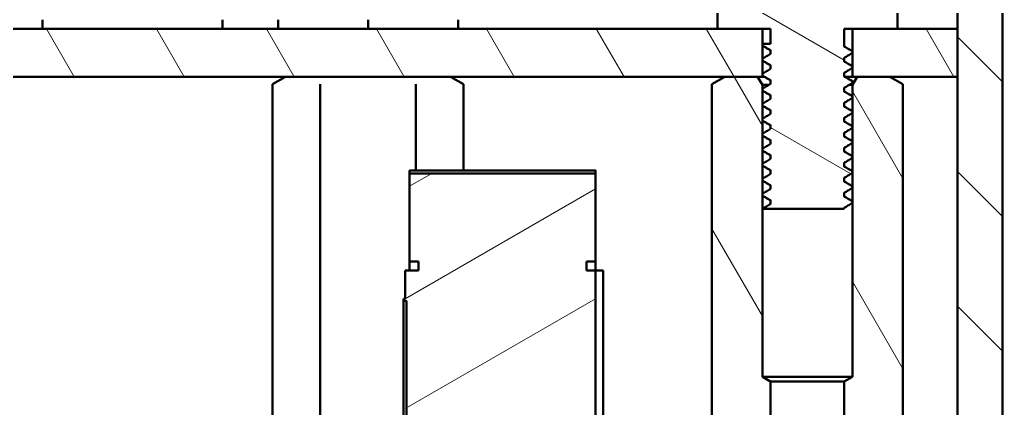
# Model space of a CAD drawing. Header units: millimetres. Extents: x 0 to 586, y -128 to 462.
# Drawn here: x 143.71 to 176.47, y 328.68 to 341.64 of the extents above; entities that cross this region are included whole.
import ezdxf

# ---------------------------------------------------------------- set-up
doc = ezdxf.new("R2010")
doc.units = ezdxf.units.MM
doc.linetypes.add('Сплошная', pattern=[0])
doc.layers.add('Viewport5ForCustomObjects_0', color=7, linetype='Continuous')
doc.layers.add('Видимый контур (ГОСТ)', color=7, linetype='Сплошная', lineweight=50)
doc.layers.add('Штриховка (ГОСТ)', color=7, linetype='Сплошная', lineweight=18)

# ---------------------------------------------------------------- blocks, each defined once
blk = doc.blocks.new('CustomObjectsInViewport5_0')
at = {"layer": 'Видимый контур (ГОСТ)', "ltscale": 1.31579}
for p, q in [((-10006.5, -10052.893), (-10006.5, -10006.678)), ((-10016, -10007.893), (-10016, -10032.893)), ((-10010, -10032.893), (-10010, -10007.893)), ((-10008, -10007.893), (-10008, -10052.893)), ((-10038.5, -10032.593), (-10038.5, -10032.893)), ((-10032.5, -10032.593), (-10032.5, -10032.893)), ((-10030.645, -10032.593), (-10030.645, -10032.893)), ((-10027.645, -10032.593), (-10027.645, -10032.893)), ((-10024.645, -10032.593), (-10024.645, -10032.893)), ((-10014.5, -10032.893), (-10111.5, -10032.893)), ((-10016, -10032.893), (-10014.225, -10032.893)), ((-10014.5, -10034.493), (-10014.5, -10032.893)), ((-10014.225, -10032.893), (-10014.225, -10033.393)), ((-10011.775, -10033.393), (-10011.775, -10032.893)), ((-10011.775, -10032.893), (-10010, -10032.893)), ((-10008, -10032.893), (-10011.5, -10032.893)), ((-10011.5, -10032.893), (-10011.5, -10034.493)), ((-10008, -10034.493), (-10008, -10032.893)), ((-10014.225, -10033.393), (-10014.5, -10033.393)), ((-10014.5, -10033.393), (-10014.5, -10033.455)), ((-10011.771, -10033.393), (-10011.775, -10033.393)), ((-10011.771, -10033.486), (-10011.771, -10033.393)), ((-10014.229, -10033.611), (-10014.229, -10033.736)), ((-10011.5, -10033.705), (-10011.5, -10033.643)), ((-10014.5, -10033.893), (-10014.5, -10033.955)), ((-10011.771, -10033.986), (-10011.771, -10033.861)), ((-10014.5, -10034.393), (-10014.5, -10034.455)), ((-10014.229, -10034.111), (-10014.229, -10034.236)), ((-10011.771, -10034.486), (-10011.771, -10034.361)), ((-10011.5, -10034.205), (-10011.5, -10034.143)), ((-10111.5, -10034.493), (-10014.5, -10034.493)), ((-10030.395, -10034.493), (-10030.825, -10034.741)), ((-10024.895, -10034.493), (-10024.465, -10034.741)), ((-10015.75, -10034.493), (-10016.18, -10034.741)), ((-10014.66, -10034.493), (-10015.75, -10034.493)), ((-10014.5, -10034.77), (-10014.66, -10034.493)), ((-10014.441, -10034.493), (-10014.5, -10034.493)), ((-10014.229, -10034.611), (-10014.229, -10034.736)), ((-10011.5, -10034.493), (-10011.753, -10034.493)), ((-10011.5, -10034.493), (-10008, -10034.493)), ((-10011.34, -10034.493), (-10011.5, -10034.77)), ((-10011.5, -10034.705), (-10011.5, -10034.643)), ((-10010.25, -10034.493), (-10011.34, -10034.493)), ((-10009.82, -10034.741), (-10010.25, -10034.493)), ((-10030.825, -10049.493), (-10030.825, -10034.741)), ((-10029.235, -10053.493), (-10029.235, -10034.741)), ((-10026.055, -10037.622), (-10026.055, -10034.741)), ((-10024.465, -10037.622), (-10024.465, -10034.741)), ((-10016.18, -10059.244), (-10016.18, -10034.741)), ((-10014.5, -10044.493), (-10014.5, -10034.77)), ((-10014.287, -10034.77), (-10014.5, -10034.77)), ((-10014.5, -10034.893), (-10014.5, -10034.955)), ((-10011.771, -10034.986), (-10011.771, -10034.861)), ((-10011.5, -10034.77), (-10011.612, -10034.77)), ((-10011.5, -10034.77), (-10011.5, -10044.493)), ((-10009.82, -10059.244), (-10009.82, -10034.741)), ((-10014.229, -10035.111), (-10014.229, -10035.236)), ((-10011.771, -10035.486), (-10011.771, -10035.361)), ((-10011.5, -10035.205), (-10011.5, -10035.143)), ((-10014.5, -10035.393), (-10014.5, -10035.455)), ((-10014.229, -10035.611), (-10014.229, -10035.736)), ((-10011.5, -10035.705), (-10011.5, -10035.643)), ((-10014.5, -10035.893), (-10014.5, -10035.955)), ((-10011.771, -10035.986), (-10011.771, -10035.861)), ((-10014.229, -10036.111), (-10014.229, -10036.236)), ((-10011.771, -10036.486), (-10011.771, -10036.361)), ((-10011.5, -10036.205), (-10011.5, -10036.143)), ((-10014.5, -10036.393), (-10014.5, -10036.455)), ((-10014.229, -10036.611), (-10014.229, -10036.736)), ((-10011.5, -10036.705), (-10011.5, -10036.643)), ((-10014.5, -10036.893), (-10014.5, -10036.955)), ((-10011.771, -10036.986), (-10011.771, -10036.861)), ((-10014.229, -10037.111), (-10014.229, -10037.236)), ((-10011.5, -10037.205), (-10011.5, -10037.143)), ((-10020.057, -10037.622), (-10026.257, -10037.622)), ((-10014.5, -10037.393), (-10014.5, -10037.455)), ((-10014.229, -10037.611), (-10014.229, -10037.736)), ((-10011.771, -10037.486), (-10011.771, -10037.361)), ((-10011.5, -10037.705), (-10011.5, -10037.643)), ((-10026.257, -10037.714), (-10026.257, -10040.647)), ((-10020.057, -10040.647), (-10020.057, -10037.714)), ((-10014.5, -10037.893), (-10014.5, -10037.955)), ((-10011.771, -10037.986), (-10011.771, -10037.861)), ((-10014.229, -10038.111), (-10014.229, -10038.236)), ((-10011.5, -10038.205), (-10011.5, -10038.143)), ((-10014.5, -10038.393), (-10014.5, -10038.455)), ((-10014.229, -10038.611), (-10014.229, -10038.736)), ((-10011.771, -10038.486), (-10011.771, -10038.361)), ((-10011.5, -10038.705), (-10011.5, -10038.643)), ((-10014.5, -10038.893), (-10011.771, -10038.893)), ((-10011.771, -10038.893), (-10011.771, -10038.861)), ((-10025.957, -10040.947), (-10026.407, -10040.947)), ((-10026.407, -10040.947), (-10026.407, -10041.898)), ((-10026.257, -10040.647), (-10025.957, -10040.647)), ((-10026.257, -10040.647), (-10026.257, -10040.947)), ((-10025.957, -10040.647), (-10025.957, -10040.947)), ((-10020.357, -10040.947), (-10020.357, -10040.647)), ((-10020.357, -10040.647), (-10020.057, -10040.647)), ((-10020.057, -10040.947), (-10020.357, -10040.947)), ((-10020.057, -10040.647), (-10020.057, -10040.947)), ((-10019.807, -10040.947), (-10020.057, -10040.947)), ((-10020.057, -10040.947), (-10020.057, -10053.47)), ((-10020.057, -10053.47), (-10020.057, -10040.947)), ((-10019.807, -10053.47), (-10019.807, -10040.947)), ((-10026.407, -10041.898), (-10026.457, -10041.898)), ((-10026.457, -10041.898), (-10026.457, -10041.963)), ((-10026.457, -10041.963), (-10026.357, -10041.963)), ((-10026.457, -10041.963), (-10026.457, -10045.926)), ((-10026.357, -10041.963), (-10026.357, -10045.926)), ((-10014.23, -10044.649), (-10014.5, -10044.493)), ((-10011.5, -10044.493), (-10014.5, -10044.493)), ((-10011.5, -10044.493), (-10011.771, -10044.649)), ((-10014.23, -10049.336), (-10014.23, -10044.649)), ((-10014.23, -10044.649), (-10011.771, -10044.649)), ((-10011.771, -10044.649), (-10011.771, -10049.336))]:
    blk.add_line(p, q, dxfattribs=at)
for points, knots in [([(-10014.5, -10033.455), (-10014.455, -10033.481), (-10014.41, -10033.507), (-10014.32, -10033.559), (-10014.274, -10033.585), (-10014.229, -10033.611)], [-0.03125, -0.03125, -0.03125, -0.03125, -0.015625, -0.015625, 0, 0, 0, 0]), ([(-10014.229, -10033.736), (-10014.274, -10033.762), (-10014.32, -10033.788), (-10014.41, -10033.84), (-10014.455, -10033.866), (-10014.5, -10033.893)], [-0.03125, -0.03125, -0.03125, -0.03125, -0.015625, -0.015625, 0, 0, 0, 0]), ([(-10011.5, -10033.643), (-10011.541, -10033.619), (-10011.582, -10033.595), (-10011.668, -10033.545), (-10011.714, -10033.519), (-10011.763, -10033.491), (-10011.767, -10033.489), (-10011.771, -10033.486)], [-0.03125, -0.03125, -0.03125, -0.03125, -0.01700646, -0.01700646, -0.00138146, -0.00138146, 0, 0, 0, 0]), ([(-10011.771, -10033.861), (-10011.73, -10033.838), (-10011.688, -10033.814), (-10011.602, -10033.764), (-10011.557, -10033.738), (-10011.508, -10033.71), (-10011.504, -10033.707), (-10011.5, -10033.705)], [-0.03125, -0.03125, -0.03125, -0.03125, -0.01700611, -0.01700611, -0.00138111, -0.00138111, 0, 0, 0, 0]), ([(-10014.5, -10033.955), (-10014.455, -10033.981), (-10014.41, -10034.007), (-10014.32, -10034.059), (-10014.274, -10034.085), (-10014.229, -10034.111)], [-0.03125, -0.03125, -0.03125, -0.03125, -0.015625, -0.015625, 0, 0, 0, 0]), ([(-10014.494, -10033.961), (-10014.496, -10033.96), (-10014.498, -10033.959), (-10014.499, -10033.957), (-10014.5, -10033.956), (-10014.5, -10033.955)], [-1.07679009, -1.07679009, -1.07679009, -1.07679009, -1.07046944, -1.07046944, -1.06371045, -1.06371045, -1.06371045, -1.06371045]), ([(-10011.5, -10034.143), (-10011.541, -10034.119), (-10011.582, -10034.095), (-10011.668, -10034.045), (-10011.714, -10034.019), (-10011.763, -10033.991), (-10011.767, -10033.989), (-10011.771, -10033.986)], [-0.03125, -0.03125, -0.03125, -0.03125, -0.01700646, -0.01700646, -0.00138146, -0.00138146, 0, 0, 0, 0]), ([(-10014.229, -10034.236), (-10014.274, -10034.262), (-10014.32, -10034.288), (-10014.41, -10034.34), (-10014.455, -10034.366), (-10014.5, -10034.393)], [-0.03125, -0.03125, -0.03125, -0.03125, -0.015625, -0.015625, 0, 0, 0, 0]), ([(-10011.771, -10034.361), (-10011.73, -10034.338), (-10011.688, -10034.314), (-10011.602, -10034.264), (-10011.557, -10034.238), (-10011.508, -10034.21), (-10011.504, -10034.207), (-10011.5, -10034.205)], [-0.03125, -0.03125, -0.03125, -0.03125, -0.01700611, -0.01700611, -0.00138111, -0.00138111, 0, 0, 0, 0]), ([(-10014.5, -10034.455), (-10014.455, -10034.481), (-10014.41, -10034.507), (-10014.32, -10034.559), (-10014.274, -10034.585), (-10014.229, -10034.611)], [-0.03125, -0.03125, -0.03125, -0.03125, -0.015625, -0.015625, 0, 0, 0, 0]), ([(-10011.5, -10034.643), (-10011.541, -10034.619), (-10011.582, -10034.595), (-10011.668, -10034.545), (-10011.714, -10034.519), (-10011.763, -10034.491), (-10011.767, -10034.489), (-10011.771, -10034.486)], [-0.03125, -0.03125, -0.03125, -0.03125, -0.01700646, -0.01700646, -0.00138146, -0.00138146, 0, 0, 0, 0]), ([(-10011.771, -10034.861), (-10011.73, -10034.838), (-10011.688, -10034.814), (-10011.602, -10034.764), (-10011.557, -10034.738), (-10011.508, -10034.71), (-10011.504, -10034.707), (-10011.5, -10034.705)], [-0.03125, -0.03125, -0.03125, -0.03125, -0.01700611, -0.01700611, -0.00138111, -0.00138111, 0, 0, 0, 0]), ([(-10011.506, -10034.636), (-10011.503, -10034.638), (-10011.501, -10034.639), (-10011.5, -10034.641), (-10011.5, -10034.642), (-10011.5, -10034.643)], [-8.04355904, -8.04355904, -8.04355904, -8.04355904, -8.03435868, -8.03435868, -8.0305136, -8.0305136, -8.0305136, -8.0305136]), ([(-10014.229, -10034.736), (-10014.274, -10034.762), (-10014.32, -10034.788), (-10014.41, -10034.84), (-10014.455, -10034.866), (-10014.5, -10034.893)], [-0.03125, -0.03125, -0.03125, -0.03125, -0.015625, -0.015625, 0, 0, 0, 0]), ([(-10014.5, -10034.955), (-10014.455, -10034.981), (-10014.41, -10035.007), (-10014.32, -10035.059), (-10014.274, -10035.085), (-10014.229, -10035.111)], [-0.03125, -0.03125, -0.03125, -0.03125, -0.015625, -0.015625, 0, 0, 0, 0]), ([(-10011.5, -10035.143), (-10011.541, -10035.119), (-10011.582, -10035.095), (-10011.668, -10035.045), (-10011.714, -10035.019), (-10011.763, -10034.991), (-10011.767, -10034.989), (-10011.771, -10034.986)], [-0.03125, -0.03125, -0.03125, -0.03125, -0.01700646, -0.01700646, -0.00138146, -0.00138146, 0, 0, 0, 0]), ([(-10014.229, -10035.236), (-10014.274, -10035.262), (-10014.32, -10035.288), (-10014.41, -10035.34), (-10014.455, -10035.366), (-10014.5, -10035.393)], [-0.03125, -0.03125, -0.03125, -0.03125, -0.015625, -0.015625, 0, 0, 0, 0]), ([(-10011.771, -10035.361), (-10011.73, -10035.338), (-10011.688, -10035.314), (-10011.602, -10035.264), (-10011.557, -10035.238), (-10011.508, -10035.21), (-10011.504, -10035.207), (-10011.5, -10035.205)], [-0.03125, -0.03125, -0.03125, -0.03125, -0.01700611, -0.01700611, -0.00138111, -0.00138111, 0, 0, 0, 0]), ([(-10011.506, -10035.136), (-10011.506, -10035.136), (-10011.505, -10035.136), (-10011.502, -10035.138), (-10011.5, -10035.14), (-10011.5, -10035.143)], [-7.09967978, -7.09967978, -7.09967978, -7.09967978, -7.09929062, -7.09929062, -7.0866344, -7.0866344, -7.0866344, -7.0866344]), ([(-10014.5, -10035.455), (-10014.455, -10035.481), (-10014.41, -10035.507), (-10014.32, -10035.559), (-10014.274, -10035.585), (-10014.229, -10035.611)], [-0.03125, -0.03125, -0.03125, -0.03125, -0.015625, -0.015625, 0, 0, 0, 0]), ([(-10011.5, -10035.643), (-10011.541, -10035.619), (-10011.582, -10035.595), (-10011.668, -10035.545), (-10011.714, -10035.519), (-10011.763, -10035.491), (-10011.767, -10035.489), (-10011.771, -10035.486)], [-0.03125, -0.03125, -0.03125, -0.03125, -0.01700646, -0.01700646, -0.00138146, -0.00138146, 0, 0, 0, 0]), ([(-10011.771, -10035.861), (-10011.73, -10035.838), (-10011.688, -10035.814), (-10011.602, -10035.764), (-10011.557, -10035.738), (-10011.508, -10035.71), (-10011.504, -10035.707), (-10011.5, -10035.705)], [-0.03125, -0.03125, -0.03125, -0.03125, -0.01700611, -0.01700611, -0.00138111, -0.00138111, 0, 0, 0, 0]), ([(-10014.229, -10035.736), (-10014.274, -10035.762), (-10014.32, -10035.788), (-10014.41, -10035.84), (-10014.455, -10035.866), (-10014.5, -10035.893)], [-0.03125, -0.03125, -0.03125, -0.03125, -0.015625, -0.015625, 0, 0, 0, 0]), ([(-10014.5, -10035.955), (-10014.455, -10035.981), (-10014.41, -10036.007), (-10014.32, -10036.059), (-10014.274, -10036.085), (-10014.229, -10036.111)], [-0.03125, -0.03125, -0.03125, -0.03125, -0.015625, -0.015625, 0, 0, 0, 0]), ([(-10011.5, -10036.143), (-10011.541, -10036.119), (-10011.582, -10036.095), (-10011.668, -10036.045), (-10011.714, -10036.019), (-10011.763, -10035.991), (-10011.767, -10035.989), (-10011.771, -10035.986)], [-0.03125, -0.03125, -0.03125, -0.03125, -0.01700646, -0.01700646, -0.00138146, -0.00138146, 0, 0, 0, 0]), ([(-10014.229, -10036.236), (-10014.274, -10036.262), (-10014.32, -10036.288), (-10014.41, -10036.34), (-10014.455, -10036.366), (-10014.5, -10036.393)], [-0.03125, -0.03125, -0.03125, -0.03125, -0.015625, -0.015625, 0, 0, 0, 0]), ([(-10011.771, -10036.361), (-10011.73, -10036.338), (-10011.688, -10036.314), (-10011.602, -10036.264), (-10011.557, -10036.238), (-10011.508, -10036.21), (-10011.504, -10036.207), (-10011.5, -10036.205)], [-0.03125, -0.03125, -0.03125, -0.03125, -0.01700611, -0.01700611, -0.00138111, -0.00138111, 0, 0, 0, 0]), ([(-10014.5, -10036.455), (-10014.455, -10036.481), (-10014.41, -10036.507), (-10014.32, -10036.559), (-10014.274, -10036.585), (-10014.229, -10036.611)], [-0.03125, -0.03125, -0.03125, -0.03125, -0.015625, -0.015625, 0, 0, 0, 0]), ([(-10011.5, -10036.643), (-10011.541, -10036.619), (-10011.582, -10036.595), (-10011.668, -10036.545), (-10011.714, -10036.519), (-10011.763, -10036.491), (-10011.767, -10036.489), (-10011.771, -10036.486)], [-0.03125, -0.03125, -0.03125, -0.03125, -0.01700646, -0.01700646, -0.00138146, -0.00138146, 0, 0, 0, 0]), ([(-10014.229, -10036.736), (-10014.274, -10036.762), (-10014.32, -10036.788), (-10014.41, -10036.84), (-10014.455, -10036.866), (-10014.5, -10036.893)], [-0.03125, -0.03125, -0.03125, -0.03125, -0.015625, -0.015625, 0, 0, 0, 0]), ([(-10014.5, -10036.955), (-10014.455, -10036.981), (-10014.41, -10037.007), (-10014.32, -10037.059), (-10014.274, -10037.085), (-10014.229, -10037.111)], [-0.03125, -0.03125, -0.03125, -0.03125, -0.015625, -0.015625, 0, 0, 0, 0]), ([(-10014.494, -10036.961), (-10014.495, -10036.961), (-10014.496, -10036.96), (-10014.499, -10036.958), (-10014.5, -10036.957), (-10014.5, -10036.955)], [-6.75973011, -6.75973011, -6.75973011, -6.75973011, -6.7567807, -6.7567807, -6.74664922, -6.74664922, -6.74664922, -6.74664922]), ([(-10011.771, -10036.861), (-10011.73, -10036.838), (-10011.688, -10036.814), (-10011.602, -10036.764), (-10011.557, -10036.738), (-10011.508, -10036.71), (-10011.504, -10036.707), (-10011.5, -10036.705)], [-0.03125, -0.03125, -0.03125, -0.03125, -0.01700611, -0.01700611, -0.00138111, -0.00138111, 0, 0, 0, 0]), ([(-10011.5, -10037.143), (-10011.541, -10037.119), (-10011.582, -10037.095), (-10011.668, -10037.045), (-10011.714, -10037.019), (-10011.763, -10036.991), (-10011.767, -10036.989), (-10011.771, -10036.986)], [-0.03125, -0.03125, -0.03125, -0.03125, -0.01700646, -0.01700646, -0.00138146, -0.00138146, 0, 0, 0, 0]), ([(-10014.229, -10037.236), (-10014.274, -10037.262), (-10014.32, -10037.288), (-10014.41, -10037.34), (-10014.455, -10037.366), (-10014.5, -10037.393)], [-0.03125, -0.03125, -0.03125, -0.03125, -0.015625, -0.015625, 0, 0, 0, 0]), ([(-10011.771, -10037.361), (-10011.73, -10037.338), (-10011.688, -10037.314), (-10011.602, -10037.264), (-10011.557, -10037.238), (-10011.508, -10037.21), (-10011.504, -10037.207), (-10011.5, -10037.205)], [-0.03125, -0.03125, -0.03125, -0.03125, -0.01700611, -0.01700611, -0.00138111, -0.00138111, 0, 0, 0, 0]), ([(-10014.5, -10037.455), (-10014.455, -10037.481), (-10014.41, -10037.507), (-10014.32, -10037.559), (-10014.274, -10037.585), (-10014.229, -10037.611)], [-0.03125, -0.03125, -0.03125, -0.03125, -0.015625, -0.015625, 0, 0, 0, 0]), ([(-10014.494, -10037.461), (-10014.498, -10037.459), (-10014.5, -10037.458), (-10014.5, -10037.455), (-10014.5, -10037.455), (-10014.5, -10037.455)], [-7.70685362, -7.70685362, -7.70685362, -7.70685362, -7.69503005, -7.69503005, -7.69375294, -7.69375294, -7.69375294, -7.69375294]), ([(-10011.5, -10037.643), (-10011.541, -10037.619), (-10011.582, -10037.595), (-10011.668, -10037.545), (-10011.714, -10037.519), (-10011.763, -10037.491), (-10011.767, -10037.489), (-10011.771, -10037.486)], [-0.03125, -0.03125, -0.03125, -0.03125, -0.01700646, -0.01700646, -0.00138146, -0.00138146, 0, 0, 0, 0]), ([(-10020.057, -10037.714), (-10021.09, -10037.714), (-10022.124, -10037.714), (-10024.19, -10037.714), (-10025.224, -10037.714), (-10026.257, -10037.714)], [-0.62, -0.62, -0.62, -0.62, -0.31, -0.31, 0, 0, 0, 0]), ([(-10014.229, -10037.736), (-10014.274, -10037.762), (-10014.32, -10037.788), (-10014.41, -10037.84), (-10014.455, -10037.866), (-10014.5, -10037.893)], [-0.03125, -0.03125, -0.03125, -0.03125, -0.015625, -0.015625, 0, 0, 0, 0]), ([(-10014.5, -10037.955), (-10014.455, -10037.981), (-10014.41, -10038.007), (-10014.32, -10038.059), (-10014.274, -10038.085), (-10014.229, -10038.111)], [-0.03125, -0.03125, -0.03125, -0.03125, -0.015625, -0.015625, 0, 0, 0, 0]), ([(-10011.771, -10037.861), (-10011.73, -10037.838), (-10011.688, -10037.814), (-10011.602, -10037.764), (-10011.557, -10037.738), (-10011.508, -10037.71), (-10011.504, -10037.707), (-10011.5, -10037.705)], [-0.03125, -0.03125, -0.03125, -0.03125, -0.01700611, -0.01700611, -0.00138111, -0.00138111, 0, 0, 0, 0]), ([(-10011.5, -10038.143), (-10011.541, -10038.119), (-10011.582, -10038.095), (-10011.668, -10038.045), (-10011.714, -10038.019), (-10011.763, -10037.991), (-10011.767, -10037.989), (-10011.771, -10037.986)], [-0.03125, -0.03125, -0.03125, -0.03125, -0.01700646, -0.01700646, -0.00138146, -0.00138146, 0, 0, 0, 0]), ([(-10014.229, -10038.236), (-10014.274, -10038.262), (-10014.32, -10038.288), (-10014.41, -10038.34), (-10014.455, -10038.366), (-10014.5, -10038.393)], [-0.03125, -0.03125, -0.03125, -0.03125, -0.015625, -0.015625, 0, 0, 0, 0]), ([(-10011.771, -10038.361), (-10011.73, -10038.338), (-10011.688, -10038.314), (-10011.602, -10038.264), (-10011.557, -10038.238), (-10011.508, -10038.21), (-10011.504, -10038.207), (-10011.5, -10038.205)], [-0.03125, -0.03125, -0.03125, -0.03125, -0.01700611, -0.01700611, -0.00138111, -0.00138111, 0, 0, 0, 0]), ([(-10011.506, -10038.136), (-10011.504, -10038.137), (-10011.502, -10038.138), (-10011.501, -10038.14), (-10011.5, -10038.141), (-10011.5, -10038.143)], [-1.43032557, -1.43032557, -1.43032557, -1.43032557, -1.42404554, -1.42404554, -1.41727572, -1.41727572, -1.41727572, -1.41727572]), ([(-10014.5, -10038.455), (-10014.455, -10038.481), (-10014.41, -10038.507), (-10014.32, -10038.559), (-10014.274, -10038.585), (-10014.229, -10038.611)], [-0.03125, -0.03125, -0.03125, -0.03125, -0.015625, -0.015625, 0, 0, 0, 0]), ([(-10011.5, -10038.643), (-10011.541, -10038.619), (-10011.582, -10038.595), (-10011.668, -10038.545), (-10011.714, -10038.519), (-10011.763, -10038.491), (-10011.767, -10038.489), (-10011.771, -10038.486)], [-0.03125, -0.03125, -0.03125, -0.03125, -0.01700646, -0.01700646, -0.00138146, -0.00138146, 0, 0, 0, 0]), ([(-10014.229, -10038.736), (-10014.274, -10038.762), (-10014.32, -10038.788), (-10014.41, -10038.84), (-10014.455, -10038.866), (-10014.5, -10038.893)], [-0.03125, -0.03125, -0.03125, -0.03125, -0.015625, -0.015625, 0, 0, 0, 0]), ([(-10011.771, -10038.861), (-10011.73, -10038.838), (-10011.688, -10038.814), (-10011.602, -10038.764), (-10011.557, -10038.738), (-10011.508, -10038.71), (-10011.504, -10038.707), (-10011.5, -10038.705)], [-0.03125, -0.03125, -0.03125, -0.03125, -0.01700611, -0.01700611, -0.00138111, -0.00138111, 0, 0, 0, 0])]:
    blk.add_open_spline(points, degree=3, knots=knots, dxfattribs=at)
for points, degree in [([(-10014.494, -10033.461), (-10014.498, -10033.459), (-10014.5, -10033.457), (-10014.5, -10033.455)], 3), ([(-10014.229, -10033.615), (-10014.318, -10033.564), (-10014.406, -10033.513), (-10014.494, -10033.461)], 3), ([(-10011.771, -10033.482), (-10011.682, -10033.534), (-10011.594, -10033.585), (-10011.506, -10033.636)], 3), ([(-10011.506, -10033.636), (-10011.502, -10033.638), (-10011.5, -10033.64), (-10011.5, -10033.643)], 3), ([(-10014.229, -10034.115), (-10014.318, -10034.064), (-10014.406, -10034.013), (-10014.494, -10033.961)], 3), ([(-10011.771, -10033.982), (-10011.682, -10034.034), (-10011.594, -10034.085), (-10011.506, -10034.136)], 3), ([(-10011.506, -10034.136), (-10011.502, -10034.138), (-10011.5, -10034.14), (-10011.5, -10034.143)], 3), ([(-10014.494, -10034.461), (-10014.498, -10034.459), (-10014.5, -10034.457), (-10014.5, -10034.455)], 3), ([(-10014.229, -10034.615), (-10014.318, -10034.564), (-10014.406, -10034.513), (-10014.494, -10034.461)], 3), ([(-10011.771, -10034.482), (-10011.682, -10034.534), (-10011.594, -10034.585), (-10011.506, -10034.636)], 3), ([(-10014.494, -10034.961), (-10014.498, -10034.959), (-10014.5, -10034.957), (-10014.5, -10034.955)], 3), ([(-10014.229, -10035.115), (-10014.318, -10035.064), (-10014.406, -10035.013), (-10014.494, -10034.961)], 3), ([(-10011.771, -10034.982), (-10011.682, -10035.034), (-10011.594, -10035.085), (-10011.506, -10035.136)], 3), ([(-10014.494, -10035.461), (-10014.498, -10035.459), (-10014.5, -10035.457), (-10014.5, -10035.455)], 3), ([(-10014.229, -10035.615), (-10014.318, -10035.564), (-10014.406, -10035.513), (-10014.494, -10035.461)], 3), ([(-10011.771, -10035.482), (-10011.682, -10035.534), (-10011.594, -10035.585), (-10011.506, -10035.636)], 3), ([(-10011.506, -10035.636), (-10011.502, -10035.638), (-10011.5, -10035.64), (-10011.5, -10035.643)], 3), ([(-10014.494, -10035.961), (-10014.498, -10035.959), (-10014.5, -10035.957), (-10014.5, -10035.955)], 3), ([(-10014.229, -10036.115), (-10014.318, -10036.064), (-10014.406, -10036.013), (-10014.494, -10035.961)], 3), ([(-10011.771, -10035.982), (-10011.682, -10036.034), (-10011.594, -10036.085), (-10011.506, -10036.136)], 3), ([(-10011.506, -10036.136), (-10011.502, -10036.138), (-10011.5, -10036.14), (-10011.5, -10036.143)], 3), ([(-10014.494, -10036.461), (-10014.498, -10036.459), (-10014.5, -10036.457), (-10014.5, -10036.455)], 3), ([(-10014.229, -10036.615), (-10014.318, -10036.564), (-10014.406, -10036.513), (-10014.494, -10036.461)], 3), ([(-10011.771, -10036.482), (-10011.682, -10036.534), (-10011.594, -10036.585), (-10011.506, -10036.636)], 3), ([(-10011.506, -10036.636), (-10011.502, -10036.638), (-10011.5, -10036.64), (-10011.5, -10036.643)], 3), ([(-10014.229, -10037.115), (-10014.318, -10037.064), (-10014.406, -10037.013), (-10014.494, -10036.961)], 3), ([(-10011.771, -10036.982), (-10011.682, -10037.034), (-10011.594, -10037.085), (-10011.506, -10037.136)], 3), ([(-10011.506, -10037.136), (-10011.502, -10037.138), (-10011.5, -10037.14), (-10011.5, -10037.143)], 3), ([(-10026.257, -10037.622), (-10026.257, -10037.622), (-10026.257, -10037.714)], 2), ([(-10020.057, -10037.622), (-10020.057, -10037.622), (-10020.057, -10037.714)], 2), ([(-10014.229, -10037.615), (-10014.318, -10037.564), (-10014.406, -10037.513), (-10014.494, -10037.461)], 3), ([(-10011.771, -10037.482), (-10011.682, -10037.534), (-10011.594, -10037.585), (-10011.506, -10037.636)], 3), ([(-10011.506, -10037.636), (-10011.502, -10037.638), (-10011.5, -10037.64), (-10011.5, -10037.643)], 3), ([(-10014.494, -10037.961), (-10014.498, -10037.959), (-10014.5, -10037.957), (-10014.5, -10037.955)], 3), ([(-10014.229, -10038.115), (-10014.318, -10038.064), (-10014.406, -10038.013), (-10014.494, -10037.961)], 3), ([(-10011.771, -10037.982), (-10011.682, -10038.034), (-10011.594, -10038.085), (-10011.506, -10038.136)], 3), ([(-10014.494, -10038.461), (-10014.498, -10038.459), (-10014.5, -10038.457), (-10014.5, -10038.455)], 3), ([(-10014.229, -10038.615), (-10014.318, -10038.564), (-10014.406, -10038.513), (-10014.494, -10038.461)], 3), ([(-10011.771, -10038.482), (-10011.682, -10038.534), (-10011.594, -10038.585), (-10011.506, -10038.636)], 3), ([(-10011.506, -10038.636), (-10011.502, -10038.638), (-10011.5, -10038.64), (-10011.5, -10038.643)], 3)]:
    blk.add_open_spline(points, degree=degree, dxfattribs=at)
at = {"layer": 'Штриховка (ГОСТ)', "linetype": 'Сплошная', "ltscale": 0.473684}
for p, q in [((-10011.771, -10033.938), (-10016, -10031.496)), ((-10037.441, -10034.493), (-10038.365, -10032.893)), ((-10033.775, -10034.493), (-10034.699, -10032.893)), ((-10030.109, -10034.493), (-10031.032, -10032.893)), ((-10026.442, -10034.493), (-10027.366, -10032.893)), ((-10022.776, -10034.493), (-10023.7, -10032.893)), ((-10019.11, -10034.493), (-10020.034, -10032.893)), ((-10015.444, -10034.493), (-10016.368, -10032.893)), ((-10008.112, -10034.493), (-10009.035, -10032.893)), ((-10006.5, -10034.661), (-10008, -10033.161)), ((-10014.5, -10036.127), (-10015.444, -10034.493)), ((-10009.82, -10037.883), (-10011.5, -10034.974)), ((-10011.548, -10037.733), (-10014.229, -10036.185)), ((-10006.5, -10039.151), (-10008, -10037.651)), ((-10026.257, -10038.14), (-10025.519, -10037.714)), ((-10026.407, -10041.893), (-10020.057, -10038.226)), ((-10014.5, -10042.477), (-10016.18, -10039.568)), ((-10009.82, -10044.233), (-10011.5, -10041.323)), ((-10026.457, -10041.922), (-10026.415, -10041.898)), ((-10026.357, -10045.53), (-10020.057, -10041.893)), ((-10006.5, -10043.641), (-10008, -10042.141))]:
    blk.add_line(p, q, dxfattribs=at)

msp = doc.modelspace()

# ---------------------------------------------------------------- block references
at = {"layer": 'Viewport5ForCustomObjects_0'}
msp.add_blockref('CustomObjectsInViewport5_0', (10182.966, 10374.229), dxfattribs=at)

doc.saveas('drawing.dxf')
